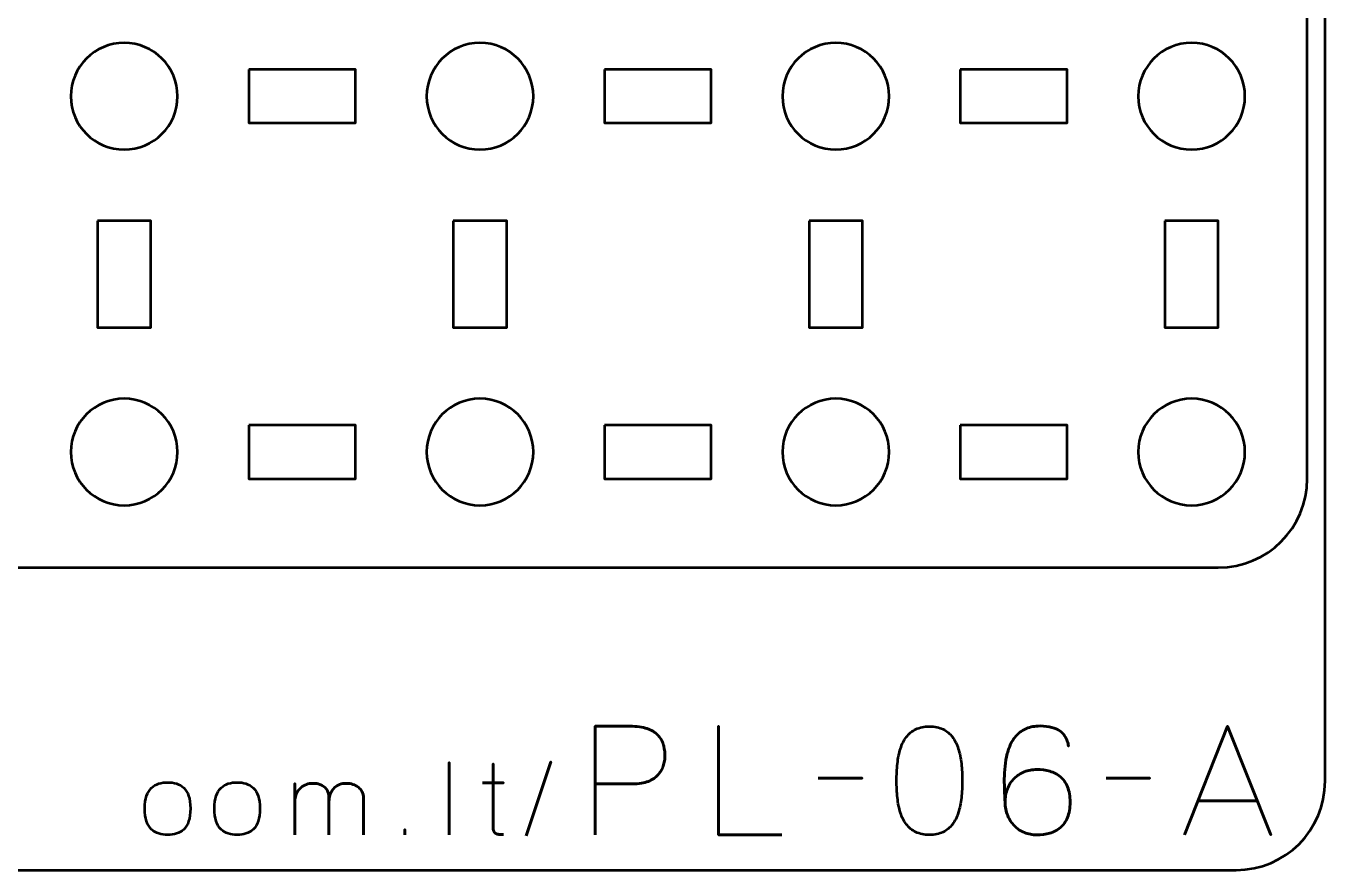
# Model space of a CAD drawing. Header units: centimetres. Extents: x -17.9 to -3.1, y -25.3 to -4.3.
# Drawn here: x -10.4 to -3.1, y -25.35 to -20.61 of the extents above; entities that cross this region are included whole.
import ezdxf

# ---------------------------------------------------------------- set-up
doc = ezdxf.new("R2010")
doc.units = ezdxf.units.CM
doc.header["$MEASUREMENT"] = 0
doc.layers.add('Layer 1', color=7, linetype='Continuous')

msp = doc.modelspace()

# ---------------------------------------------------------------- linework, layer by layer
at = {"layer": 'Layer 1', "color": 22, "lineweight": 53}
msp.add_open_spline([(-17.90003, -24.8499), (-17.90003, -24.8499), (-17.90003, -4.84994), (-17.90003, -4.84994), (-17.90003, -4.84994), (-17.90003, -4.57297), (-17.67694, -4.34998), (-17.39994, -4.34998), (-17.39994, -4.34998), (-17.39994, -4.34998), (-3.60007, -4.34998), (-3.60007, -4.34998), (-3.60007, -4.34998), (-3.32293, -4.34998), (-3.09997, -4.57297), (-3.09997, -4.84994), (-3.09997, -4.84994), (-3.09997, -4.84994), (-3.09997, -24.8499), (-3.09997, -24.8499), (-3.09997, -24.8499), (-3.09997, -25.1269), (-3.32293, -25.34999), (-3.60007, -25.34999), (-3.60007, -25.34999), (-3.60007, -25.34999), (-17.39994, -25.34999), (-17.39994, -25.34999), (-17.39994, -25.34999), (-17.67694, -25.34999), (-17.90003, -25.1269), (-17.90003, -24.8499)], degree=3, knots=[0, 0, 0, 0, 0.125, 0.125, 0.125, 0.125, 0.25, 0.25, 0.25, 0.25, 0.375, 0.375, 0.375, 0.375, 0.5, 0.5, 0.5, 0.5, 0.625, 0.625, 0.625, 0.625, 0.75, 0.75, 0.75, 0.75, 0.875, 0.875, 0.875, 0.875, 1, 1, 1, 1], dxfattribs=at)
at = {"layer": 'Layer 1', "color": 2, "lineweight": 53}
msp.add_open_spline([(-13.99992, -16.34999), (-13.99992, -16.34999), (-3.69995, -16.34999), (-3.69995, -16.34999), (-3.69995, -16.34999), (-3.42296, -16.34999), (-3.2, -16.57308), (-3.2, -16.85008), (-3.2, -16.85008), (-3.2, -16.85008), (-3.2, -23.15005), (-3.2, -23.15005), (-3.2, -23.15005), (-3.2, -23.42702), (-3.42296, -23.65001), (-3.69995, -23.65001), (-3.69995, -23.65001), (-3.69995, -23.65001), (-13.99992, -23.65001), (-13.99992, -23.65001), (-13.99992, -23.65001), (-14.27692, -23.65001), (-14.50002, -23.42702), (-14.50002, -23.15005), (-14.50002, -23.15005), (-14.50002, -23.15005), (-14.50002, -16.85008), (-14.50002, -16.85008), (-14.50002, -16.85008), (-14.50002, -16.57308), (-14.27692, -16.34999), (-13.99992, -16.34999)], degree=3, knots=[0, 0, 0, 0, 0.125, 0.125, 0.125, 0.125, 0.25, 0.25, 0.25, 0.25, 0.375, 0.375, 0.375, 0.375, 0.5, 0.5, 0.5, 0.5, 0.625, 0.625, 0.625, 0.625, 0.75, 0.75, 0.75, 0.75, 0.875, 0.875, 0.875, 0.875, 1, 1, 1, 1], dxfattribs=at)
at = {"layer": 'Layer 1', "lineweight": 53}
for points in [[(-9.54999, -21.00001), (-9.54999, -21.16568), (-9.68433, -21.30001), (-9.84999, -21.30001), (-9.84999, -21.30001), (-10.01562, -21.30001), (-10.15, -21.16568), (-10.15, -21.00001), (-10.15, -21.00001), (-10.15, -20.83438), (-10.01562, -20.70001), (-9.84999, -20.70001), (-9.84999, -20.70001), (-9.68433, -20.70001), (-9.54999, -20.83438), (-9.54999, -21.00001)], [(-7.55002, -21.00001), (-7.55002, -21.16568), (-7.68426, -21.30001), (-7.85003, -21.30001), (-7.85003, -21.30001), (-8.01569, -21.30001), (-8.15003, -21.16568), (-8.15003, -21.00001), (-8.15003, -21.00001), (-8.15003, -20.83438), (-8.01569, -20.70001), (-7.85003, -20.70001), (-7.85003, -20.70001), (-7.68426, -20.70001), (-7.55002, -20.83438), (-7.55002, -21.00001)], [(-5.54995, -21.00001), (-5.54995, -21.16568), (-5.68432, -21.30001), (-5.84995, -21.30001), (-5.84995, -21.30001), (-6.01572, -21.30001), (-6.14995, -21.16568), (-6.14995, -21.00001), (-6.14995, -21.00001), (-6.14995, -20.83438), (-6.01572, -20.70001), (-5.84995, -20.70001), (-5.84995, -20.70001), (-5.68432, -20.70001), (-5.54995, -20.83438), (-5.54995, -21.00001)], [(-3.55003, -21.00001), (-3.55003, -21.16568), (-3.68436, -21.30001), (-3.84998, -21.30001), (-3.84998, -21.30001), (-4.01565, -21.30001), (-4.14999, -21.16568), (-4.14999, -21.00001), (-4.14999, -21.00001), (-4.14999, -20.83438), (-4.01565, -20.70001), (-3.84998, -20.70001), (-3.84998, -20.70001), (-3.68436, -20.70001), (-3.55003, -20.83438), (-3.55003, -21.00001)], [(-9.14994, -20.84994), (-9.14994, -20.84994), (-8.54994, -20.84994), (-8.54994, -20.84994), (-8.54994, -20.84994), (-8.54994, -20.84994), (-8.54994, -21.14994), (-8.54994, -21.14994), (-8.54994, -21.14994), (-8.54994, -21.14994), (-9.14994, -21.14994), (-9.14994, -21.14994), (-9.14994, -21.14994), (-9.14994, -21.14994), (-9.14994, -20.84994), (-9.14994, -20.84994)], [(-7.14997, -20.84994), (-7.14997, -20.84994), (-6.54997, -20.84994), (-6.54997, -20.84994), (-6.54997, -20.84994), (-6.54997, -20.84994), (-6.54997, -21.14994), (-6.54997, -21.14994), (-6.54997, -21.14994), (-6.54997, -21.14994), (-7.14997, -21.14994), (-7.14997, -21.14994), (-7.14997, -21.14994), (-7.14997, -21.14994), (-7.14997, -20.84994), (-7.14997, -20.84994)], [(-5.15004, -20.84994), (-5.15004, -20.84994), (-4.55004, -20.84994), (-4.55004, -20.84994), (-4.55004, -20.84994), (-4.55004, -20.84994), (-4.55004, -21.14994), (-4.55004, -21.14994), (-4.55004, -21.14994), (-4.55004, -21.14994), (-5.15004, -21.14994), (-5.15004, -21.14994), (-5.15004, -21.14994), (-5.15004, -21.14994), (-5.15004, -20.84994), (-5.15004, -20.84994)], [(-10.00007, -21.70006), (-10.00007, -21.70006), (-9.70006, -21.70006), (-9.70006, -21.70006), (-9.70006, -21.70006), (-9.70006, -21.70006), (-9.70006, -22.30007), (-9.70006, -22.30007), (-9.70006, -22.30007), (-9.70006, -22.30007), (-10.00007, -22.30007), (-10.00007, -22.30007), (-10.00007, -22.30007), (-10.00007, -22.30007), (-10.00007, -21.70006), (-10.00007, -21.70006)], [(-7.99996, -21.70006), (-7.99996, -21.70006), (-7.69995, -21.70006), (-7.69995, -21.70006), (-7.69995, -21.70006), (-7.69995, -21.70006), (-7.69995, -22.30007), (-7.69995, -22.30007), (-7.69995, -22.30007), (-7.69995, -22.30007), (-7.99996, -22.30007), (-7.99996, -22.30007), (-7.99996, -22.30007), (-7.99996, -22.30007), (-7.99996, -21.70006), (-7.99996, -21.70006)], [(-6.00002, -21.70006), (-6.00002, -21.70006), (-5.70002, -21.70006), (-5.70002, -21.70006), (-5.70002, -21.70006), (-5.70002, -21.70006), (-5.70002, -22.30007), (-5.70002, -22.30007), (-5.70002, -22.30007), (-5.70002, -22.30007), (-6.00002, -22.30007), (-6.00002, -22.30007), (-6.00002, -22.30007), (-6.00002, -22.30007), (-6.00002, -21.70006), (-6.00002, -21.70006)], [(-3.99992, -21.70006), (-3.99992, -21.70006), (-3.69991, -21.70006), (-3.69991, -21.70006), (-3.69991, -21.70006), (-3.69991, -21.70006), (-3.69991, -22.30007), (-3.69991, -22.30007), (-3.69991, -22.30007), (-3.69991, -22.30007), (-3.99992, -22.30007), (-3.99992, -22.30007), (-3.99992, -22.30007), (-3.99992, -22.30007), (-3.99992, -21.70006), (-3.99992, -21.70006)], [(-9.54999, -22.99998), (-9.54999, -23.16575), (-9.68433, -23.29998), (-9.84999, -23.29998), (-9.84999, -23.29998), (-10.01562, -23.29998), (-10.15, -23.16575), (-10.15, -22.99998), (-10.15, -22.99998), (-10.15, -22.83431), (-10.01562, -22.69998), (-9.84999, -22.69998), (-9.84999, -22.69998), (-9.68433, -22.69998), (-9.54999, -22.83431), (-9.54999, -22.99998)], [(-7.55002, -22.99998), (-7.55002, -23.16575), (-7.68426, -23.29998), (-7.85003, -23.29998), (-7.85003, -23.29998), (-8.01569, -23.29998), (-8.15003, -23.16575), (-8.15003, -22.99998), (-8.15003, -22.99998), (-8.15003, -22.83431), (-8.01569, -22.69998), (-7.85003, -22.69998), (-7.85003, -22.69998), (-7.68426, -22.69998), (-7.55002, -22.83431), (-7.55002, -22.99998)], [(-5.54995, -22.99998), (-5.54995, -23.16575), (-5.68432, -23.29998), (-5.84995, -23.29998), (-5.84995, -23.29998), (-6.01572, -23.29998), (-6.14995, -23.16575), (-6.14995, -22.99998), (-6.14995, -22.99998), (-6.14995, -22.83431), (-6.01572, -22.69998), (-5.84995, -22.69998), (-5.84995, -22.69998), (-5.68432, -22.69998), (-5.54995, -22.83431), (-5.54995, -22.99998)], [(-3.55003, -22.99998), (-3.55003, -23.16575), (-3.68436, -23.29998), (-3.84998, -23.29998), (-3.84998, -23.29998), (-4.01565, -23.29998), (-4.14999, -23.16575), (-4.14999, -22.99998), (-4.14999, -22.99998), (-4.14999, -22.83431), (-4.01565, -22.69998), (-3.84998, -22.69998), (-3.84998, -22.69998), (-3.68436, -22.69998), (-3.55003, -22.83431), (-3.55003, -22.99998)], [(-9.14994, -22.85005), (-9.14994, -22.85005), (-8.54994, -22.85005), (-8.54994, -22.85005), (-8.54994, -22.85005), (-8.54994, -22.85005), (-8.54994, -23.15005), (-8.54994, -23.15005), (-8.54994, -23.15005), (-8.54994, -23.15005), (-9.14994, -23.15005), (-9.14994, -23.15005), (-9.14994, -23.15005), (-9.14994, -23.15005), (-9.14994, -22.85005), (-9.14994, -22.85005)], [(-7.14997, -22.85005), (-7.14997, -22.85005), (-6.54997, -22.85005), (-6.54997, -22.85005), (-6.54997, -22.85005), (-6.54997, -22.85005), (-6.54997, -23.15005), (-6.54997, -23.15005), (-6.54997, -23.15005), (-6.54997, -23.15005), (-7.14997, -23.15005), (-7.14997, -23.15005), (-7.14997, -23.15005), (-7.14997, -23.15005), (-7.14997, -22.85005), (-7.14997, -22.85005)], [(-5.15004, -22.85005), (-5.15004, -22.85005), (-4.55004, -22.85005), (-4.55004, -22.85005), (-4.55004, -22.85005), (-4.55004, -22.85005), (-4.55004, -23.15005), (-4.55004, -23.15005), (-4.55004, -23.15005), (-4.55004, -23.15005), (-5.15004, -23.15005), (-5.15004, -23.15005), (-5.15004, -23.15005), (-5.15004, -23.15005), (-5.15004, -22.85005), (-5.15004, -22.85005)]]:
    msp.add_open_spline(points, degree=3, knots=[0, 0, 0, 0, 0.25, 0.25, 0.25, 0.25, 0.5, 0.5, 0.5, 0.5, 0.75, 0.75, 0.75, 0.75, 1, 1, 1, 1], dxfattribs=at)
at = {"layer": 'Layer 1', "color": 30, "lineweight": 53}
for points, knots in [([(-7.20172, -25.15241), (-7.20172, -25.15241), (-7.20172, -24.54196), (-7.20172, -24.54196), (-7.20172, -24.54196), (-7.20172, -24.54196), (-7.00699, -24.54196), (-7.00699, -24.54196), (-7.00699, -24.54196), (-6.96804, -24.5421), (-6.93601, -24.54648), (-6.91075, -24.55494), (-6.91075, -24.55494), (-6.88563, -24.56327), (-6.86587, -24.57484), (-6.85162, -24.58952), (-6.85162, -24.58952), (-6.83737, -24.60405), (-6.82721, -24.6207), (-6.821, -24.63947), (-6.821, -24.63947), (-6.81493, -24.65824), (-6.8114, -24.67785), (-6.81056, -24.69859), (-6.81056, -24.69859), (-6.80957, -24.71934), (-6.81197, -24.73966), (-6.81761, -24.75941), (-6.81761, -24.75941), (-6.8234, -24.77917), (-6.83314, -24.79709), (-6.84711, -24.81318), (-6.84711, -24.81318), (-6.86093, -24.82926), (-6.8797, -24.84211), (-6.90327, -24.85156), (-6.90327, -24.85156), (-6.92683, -24.86116), (-6.95604, -24.86595), (-6.9909, -24.86624), (-6.9909, -24.86624), (-6.9909, -24.86624), (-7.20172, -24.86624), (-7.20172, -24.86624), (-7.20172, -24.86624), (-7.20172, -24.86624), (-6.9909, -24.86624), (-6.9909, -24.86624), (-6.9909, -24.86624), (-6.95675, -24.86595), (-6.92782, -24.86116), (-6.9044, -24.85156), (-6.9044, -24.85156), (-6.88083, -24.84211), (-6.86206, -24.82926), (-6.84795, -24.81318), (-6.84795, -24.81318), (-6.83398, -24.79709), (-6.82396, -24.77917), (-6.81804, -24.75941), (-6.81804, -24.75941), (-6.81211, -24.73966), (-6.80957, -24.71934), (-6.81056, -24.69859), (-6.81056, -24.69859), (-6.8114, -24.67785), (-6.81493, -24.65824), (-6.82128, -24.63947), (-6.82128, -24.63947), (-6.82749, -24.6207), (-6.83793, -24.60405), (-6.85219, -24.58952), (-6.85219, -24.58952), (-6.86658, -24.57484), (-6.88633, -24.56327), (-6.91145, -24.55494), (-6.91145, -24.55494), (-6.93671, -24.54648), (-6.96846, -24.5421), (-7.00699, -24.54196), (-7.00699, -24.54196), (-7.00699, -24.54196), (-7.20172, -24.54196), (-7.20172, -24.54196), (-7.20172, -24.54196), (-7.20172, -24.54196), (-7.20172, -25.15241), (-7.20172, -25.15241)], [0, 0, 0, 0, 0.0454545, 0.0454545, 0.0454545, 0.0454545, 0.0909091, 0.0909091, 0.0909091, 0.0909091, 0.1363636, 0.1363636, 0.1363636, 0.1363636, 0.1818182, 0.1818182, 0.1818182, 0.1818182, 0.2272727, 0.2272727, 0.2272727, 0.2272727, 0.2727273, 0.2727273, 0.2727273, 0.2727273, 0.3181818, 0.3181818, 0.3181818, 0.3181818, 0.3636364, 0.3636364, 0.3636364, 0.3636364, 0.4090909, 0.4090909, 0.4090909, 0.4090909, 0.4545455, 0.4545455, 0.4545455, 0.4545455, 0.5, 0.5, 0.5, 0.5, 0.5454545, 0.5454545, 0.5454545, 0.5454545, 0.5909091, 0.5909091, 0.5909091, 0.5909091, 0.6363636, 0.6363636, 0.6363636, 0.6363636, 0.6818182, 0.6818182, 0.6818182, 0.6818182, 0.7272727, 0.7272727, 0.7272727, 0.7272727, 0.7727273, 0.7727273, 0.7727273, 0.7727273, 0.8181818, 0.8181818, 0.8181818, 0.8181818, 0.8636364, 0.8636364, 0.8636364, 0.8636364, 0.9090909, 0.9090909, 0.9090909, 0.9090909, 0.9545455, 0.9545455, 0.9545455, 0.9545455, 1, 1, 1, 1]), ([(-6.15269, -25.15241), (-6.15269, -25.15241), (-6.50914, -25.15241), (-6.50914, -25.15241), (-6.50914, -25.15241), (-6.50914, -25.15241), (-6.50914, -24.54196), (-6.50914, -24.54196), (-6.50914, -24.54196), (-6.50914, -24.54196), (-6.50914, -25.15241), (-6.50914, -25.15241), (-6.50914, -25.15241), (-6.50914, -25.15241), (-6.15269, -25.15241), (-6.15269, -25.15241)], [0, 0, 0, 0, 0.25, 0.25, 0.25, 0.25, 0.5, 0.5, 0.5, 0.5, 0.75, 0.75, 0.75, 0.75, 1, 1, 1, 1]), ([(-5.3238, -25.15241), (-5.29416, -25.15227), (-5.26862, -25.14705), (-5.24731, -25.13689), (-5.24731, -25.13689), (-5.22615, -25.12673), (-5.20851, -25.11219), (-5.1944, -25.09371), (-5.1944, -25.09371), (-5.18043, -25.07508), (-5.16942, -25.05307), (-5.16123, -25.02767), (-5.16123, -25.02767), (-5.15319, -25.00227), (-5.14741, -24.97447), (-5.14416, -24.94399), (-5.14416, -24.94399), (-5.14077, -24.91351), (-5.13908, -24.88148), (-5.13922, -24.84761), (-5.13922, -24.84761), (-5.13908, -24.81388), (-5.14077, -24.78185), (-5.14416, -24.75151), (-5.14416, -24.75151), (-5.14741, -24.72117), (-5.15319, -24.69323), (-5.16123, -24.66783), (-5.16123, -24.66783), (-5.16942, -24.64257), (-5.18043, -24.62056), (-5.1944, -24.60179), (-5.1944, -24.60179), (-5.20851, -24.58317), (-5.22615, -24.56863), (-5.24731, -24.55847), (-5.24731, -24.55847), (-5.26862, -24.54817), (-5.29416, -24.54295), (-5.3238, -24.54281), (-5.3238, -24.54281), (-5.35343, -24.54295), (-5.37897, -24.54817), (-5.40028, -24.55847), (-5.40028, -24.55847), (-5.42144, -24.56863), (-5.43908, -24.58317), (-5.45319, -24.60179), (-5.45319, -24.60179), (-5.46717, -24.62056), (-5.47817, -24.64257), (-5.48636, -24.66783), (-5.48636, -24.66783), (-5.4944, -24.69323), (-5.50019, -24.72117), (-5.50343, -24.75151), (-5.50343, -24.75151), (-5.50682, -24.78185), (-5.50851, -24.81388), (-5.50837, -24.84761), (-5.50837, -24.84761), (-5.50851, -24.88148), (-5.50682, -24.91351), (-5.50343, -24.94399), (-5.50343, -24.94399), (-5.50019, -24.97447), (-5.4944, -25.00227), (-5.48636, -25.02767), (-5.48636, -25.02767), (-5.47817, -25.05307), (-5.46717, -25.07508), (-5.45319, -25.09371), (-5.45319, -25.09371), (-5.43908, -25.11219), (-5.42144, -25.12673), (-5.40028, -25.13689), (-5.40028, -25.13689), (-5.37897, -25.14705), (-5.35343, -25.15227), (-5.3238, -25.15241)], [0, 0, 0, 0, 0.05, 0.05, 0.05, 0.05, 0.1, 0.1, 0.1, 0.1, 0.15, 0.15, 0.15, 0.15, 0.2, 0.2, 0.2, 0.2, 0.25, 0.25, 0.25, 0.25, 0.3, 0.3, 0.3, 0.3, 0.35, 0.35, 0.35, 0.35, 0.4, 0.4, 0.4, 0.4, 0.45, 0.45, 0.45, 0.45, 0.5, 0.5, 0.5, 0.5, 0.55, 0.55, 0.55, 0.55, 0.6, 0.6, 0.6, 0.6, 0.65, 0.65, 0.65, 0.65, 0.7, 0.7, 0.7, 0.7, 0.75, 0.75, 0.75, 0.75, 0.8, 0.8, 0.8, 0.8, 0.85, 0.85, 0.85, 0.85, 0.9, 0.9, 0.9, 0.9, 0.95, 0.95, 0.95, 0.95, 1, 1, 1, 1]), ([(-5.3238, -25.15241), (-5.29416, -25.15227), (-5.26862, -25.14705), (-5.24731, -25.13689), (-5.24731, -25.13689), (-5.22615, -25.12673), (-5.20851, -25.11219), (-5.1944, -25.09371), (-5.1944, -25.09371), (-5.18043, -25.07508), (-5.16942, -25.05307), (-5.16123, -25.02767), (-5.16123, -25.02767), (-5.15319, -25.00227), (-5.14741, -24.97447), (-5.14416, -24.94399), (-5.14416, -24.94399), (-5.14077, -24.91351), (-5.13908, -24.88148), (-5.13922, -24.84761), (-5.13922, -24.84761), (-5.13908, -24.81388), (-5.14077, -24.78185), (-5.14416, -24.75151), (-5.14416, -24.75151), (-5.14741, -24.72117), (-5.15319, -24.69323), (-5.16123, -24.66783), (-5.16123, -24.66783), (-5.16942, -24.64257), (-5.18043, -24.62056), (-5.1944, -24.60179), (-5.1944, -24.60179), (-5.20851, -24.58317), (-5.22615, -24.56863), (-5.24731, -24.55847), (-5.24731, -24.55847), (-5.26862, -24.54817), (-5.29416, -24.54295), (-5.3238, -24.54281), (-5.3238, -24.54281), (-5.35343, -24.54295), (-5.37897, -24.54817), (-5.40028, -24.55847), (-5.40028, -24.55847), (-5.42144, -24.56863), (-5.43908, -24.58317), (-5.45319, -24.60179), (-5.45319, -24.60179), (-5.46717, -24.62056), (-5.47817, -24.64257), (-5.48636, -24.66783), (-5.48636, -24.66783), (-5.4944, -24.69323), (-5.50019, -24.72117), (-5.50343, -24.75151), (-5.50343, -24.75151), (-5.50682, -24.78185), (-5.50851, -24.81388), (-5.50837, -24.84761), (-5.50837, -24.84761), (-5.50851, -24.88148), (-5.50682, -24.91351), (-5.50343, -24.94399), (-5.50343, -24.94399), (-5.50019, -24.97447), (-5.4944, -25.00227), (-5.48636, -25.02767), (-5.48636, -25.02767), (-5.47817, -25.05307), (-5.46717, -25.07508), (-5.45319, -25.09371), (-5.45319, -25.09371), (-5.43908, -25.11219), (-5.42144, -25.12673), (-5.40028, -25.13689), (-5.40028, -25.13689), (-5.37897, -25.14705), (-5.35343, -25.15227), (-5.3238, -25.15241)], [0, 0, 0, 0, 0.05, 0.05, 0.05, 0.05, 0.1, 0.1, 0.1, 0.1, 0.15, 0.15, 0.15, 0.15, 0.2, 0.2, 0.2, 0.2, 0.25, 0.25, 0.25, 0.25, 0.3, 0.3, 0.3, 0.3, 0.35, 0.35, 0.35, 0.35, 0.4, 0.4, 0.4, 0.4, 0.45, 0.45, 0.45, 0.45, 0.5, 0.5, 0.5, 0.5, 0.55, 0.55, 0.55, 0.55, 0.6, 0.6, 0.6, 0.6, 0.65, 0.65, 0.65, 0.65, 0.7, 0.7, 0.7, 0.7, 0.75, 0.75, 0.75, 0.75, 0.8, 0.8, 0.8, 0.8, 0.85, 0.85, 0.85, 0.85, 0.9, 0.9, 0.9, 0.9, 0.95, 0.95, 0.95, 0.95, 1, 1, 1, 1]), ([(-4.89877, -24.96868), (-4.89863, -24.94102), (-4.89411, -24.91605), (-4.88508, -24.89347), (-4.88508, -24.89347), (-4.87619, -24.87103), (-4.86363, -24.8517), (-4.8474, -24.83547), (-4.8474, -24.83547), (-4.83131, -24.81939), (-4.81226, -24.80697), (-4.79053, -24.79822), (-4.79053, -24.79822), (-4.7688, -24.78947), (-4.74495, -24.7851), (-4.71927, -24.78496), (-4.71927, -24.78496), (-4.69345, -24.78481), (-4.66932, -24.78806), (-4.64688, -24.79455), (-4.64688, -24.79455), (-4.62445, -24.8009), (-4.60483, -24.81134), (-4.58776, -24.82574), (-4.58776, -24.82574), (-4.57068, -24.83999), (-4.55728, -24.8589), (-4.54768, -24.88246), (-4.54768, -24.88246), (-4.53808, -24.90603), (-4.53315, -24.93467), (-4.533, -24.96868), (-4.533, -24.96868), (-4.53315, -25.00269), (-4.53808, -25.03134), (-4.54768, -25.0549), (-4.54768, -25.0549), (-4.55728, -25.07847), (-4.57068, -25.09738), (-4.58776, -25.11163), (-4.58776, -25.11163), (-4.60483, -25.12602), (-4.62445, -25.13646), (-4.64688, -25.14281), (-4.64688, -25.14281), (-4.66932, -25.14931), (-4.69345, -25.15255), (-4.71927, -25.15241), (-4.71927, -25.15241), (-4.74495, -25.15227), (-4.76852, -25.14789), (-4.79011, -25.13915), (-4.79011, -25.13915), (-4.81156, -25.1304), (-4.83019, -25.11798), (-4.84613, -25.10175), (-4.84613, -25.10175), (-4.86208, -25.08566), (-4.87464, -25.06633), (-4.88367, -25.04375), (-4.88367, -25.04375), (-4.89284, -25.02132), (-4.89778, -24.99634), (-4.89877, -24.96868), (-4.89877, -24.96868), (-4.89933, -24.95471), (-4.90004, -24.93806), (-4.90102, -24.91873), (-4.90102, -24.91873), (-4.90201, -24.89926), (-4.90258, -24.87809), (-4.90272, -24.85537), (-4.90272, -24.85537), (-4.90286, -24.83251), (-4.90215, -24.80894), (-4.90032, -24.78481), (-4.90032, -24.78481), (-4.89863, -24.76054), (-4.89524, -24.7367), (-4.8903, -24.71313), (-4.8903, -24.71313), (-4.88536, -24.6897), (-4.8783, -24.66755), (-4.86899, -24.64681), (-4.86899, -24.64681), (-4.85968, -24.62606), (-4.84768, -24.60772), (-4.83287, -24.59177), (-4.83287, -24.59177), (-4.81791, -24.57583), (-4.79971, -24.56327), (-4.77812, -24.5541), (-4.77812, -24.5541), (-4.75653, -24.54507), (-4.73098, -24.54041), (-4.70149, -24.54027), (-4.70149, -24.54027), (-4.67581, -24.54041), (-4.65408, -24.54295), (-4.63602, -24.54789), (-4.63602, -24.54789), (-4.61795, -24.55283), (-4.60314, -24.55946), (-4.59128, -24.56764), (-4.59128, -24.56764), (-4.57957, -24.57597), (-4.57026, -24.585), (-4.56348, -24.59502), (-4.56348, -24.59502), (-4.55671, -24.6049), (-4.55163, -24.61492), (-4.54853, -24.62493), (-4.54853, -24.62493), (-4.54528, -24.63495), (-4.54316, -24.64427), (-4.54232, -24.65287), (-4.54232, -24.65287), (-4.54316, -24.64427), (-4.54528, -24.63495), (-4.54853, -24.62493), (-4.54853, -24.62493), (-4.55163, -24.61492), (-4.55671, -24.6049), (-4.56348, -24.59502), (-4.56348, -24.59502), (-4.57026, -24.585), (-4.57957, -24.57597), (-4.59128, -24.56764), (-4.59128, -24.56764), (-4.60314, -24.55946), (-4.61795, -24.55283), (-4.63602, -24.54789), (-4.63602, -24.54789), (-4.65408, -24.54295), (-4.67581, -24.54041), (-4.70149, -24.54027), (-4.70149, -24.54027), (-4.73098, -24.54041), (-4.75653, -24.54507), (-4.77812, -24.5541), (-4.77812, -24.5541), (-4.79971, -24.56327), (-4.81791, -24.57583), (-4.83287, -24.59177), (-4.83287, -24.59177), (-4.84768, -24.60772), (-4.85968, -24.62606), (-4.86899, -24.64681), (-4.86899, -24.64681), (-4.8783, -24.66755), (-4.88536, -24.6897), (-4.8903, -24.71313), (-4.8903, -24.71313), (-4.89524, -24.7367), (-4.89863, -24.76054), (-4.90032, -24.78481), (-4.90032, -24.78481), (-4.90215, -24.80894), (-4.90286, -24.83251), (-4.90272, -24.85537), (-4.90272, -24.85537), (-4.90258, -24.87809), (-4.90201, -24.89926), (-4.90102, -24.91873), (-4.90102, -24.91873), (-4.90004, -24.93806), (-4.89933, -24.95471), (-4.89877, -24.96868), (-4.89877, -24.96868), (-4.89778, -24.99634), (-4.89284, -25.02132), (-4.88367, -25.04375), (-4.88367, -25.04375), (-4.87464, -25.06633), (-4.86208, -25.08566), (-4.84613, -25.10175), (-4.84613, -25.10175), (-4.83019, -25.11798), (-4.81156, -25.1304), (-4.79011, -25.13915), (-4.79011, -25.13915), (-4.76852, -25.14789), (-4.74495, -25.15227), (-4.71927, -25.15241), (-4.71927, -25.15241), (-4.69345, -25.15255), (-4.66932, -25.14931), (-4.64688, -25.14281), (-4.64688, -25.14281), (-4.62445, -25.13646), (-4.60483, -25.12602), (-4.58776, -25.11163), (-4.58776, -25.11163), (-4.57068, -25.09738), (-4.55728, -25.07847), (-4.54768, -25.0549), (-4.54768, -25.0549), (-4.53808, -25.03134), (-4.53315, -25.00269), (-4.533, -24.96868), (-4.533, -24.96868), (-4.53315, -24.93467), (-4.53808, -24.90603), (-4.54768, -24.88246), (-4.54768, -24.88246), (-4.55728, -24.8589), (-4.57068, -24.83999), (-4.58776, -24.82574), (-4.58776, -24.82574), (-4.60483, -24.81134), (-4.62445, -24.8009), (-4.64688, -24.79455), (-4.64688, -24.79455), (-4.66932, -24.78806), (-4.69345, -24.78481), (-4.71927, -24.78496), (-4.71927, -24.78496), (-4.74495, -24.7851), (-4.7688, -24.78947), (-4.79053, -24.79822), (-4.79053, -24.79822), (-4.81226, -24.80697), (-4.83131, -24.81939), (-4.8474, -24.83547), (-4.8474, -24.83547), (-4.86363, -24.8517), (-4.87619, -24.87103), (-4.88508, -24.89347), (-4.88508, -24.89347), (-4.89411, -24.91605), (-4.89863, -24.94102), (-4.89877, -24.96868)], [0, 0, 0, 0, 0.0172414, 0.0172414, 0.0172414, 0.0172414, 0.0344828, 0.0344828, 0.0344828, 0.0344828, 0.0517241, 0.0517241, 0.0517241, 0.0517241, 0.0689655, 0.0689655, 0.0689655, 0.0689655, 0.0862069, 0.0862069, 0.0862069, 0.0862069, 0.1034483, 0.1034483, 0.1034483, 0.1034483, 0.1206897, 0.1206897, 0.1206897, 0.1206897, 0.137931, 0.137931, 0.137931, 0.137931, 0.1551724, 0.1551724, 0.1551724, 0.1551724, 0.1724138, 0.1724138, 0.1724138, 0.1724138, 0.1896552, 0.1896552, 0.1896552, 0.1896552, 0.2068966, 0.2068966, 0.2068966, 0.2068966, 0.2241379, 0.2241379, 0.2241379, 0.2241379, 0.2413793, 0.2413793, 0.2413793, 0.2413793, 0.2586207, 0.2586207, 0.2586207, 0.2586207, 0.2758621, 0.2758621, 0.2758621, 0.2758621, 0.2931034, 0.2931034, 0.2931034, 0.2931034, 0.3103448, 0.3103448, 0.3103448, 0.3103448, 0.3275862, 0.3275862, 0.3275862, 0.3275862, 0.3448276, 0.3448276, 0.3448276, 0.3448276, 0.362069, 0.362069, 0.362069, 0.362069, 0.3793103, 0.3793103, 0.3793103, 0.3793103, 0.3965517, 0.3965517, 0.3965517, 0.3965517, 0.4137931, 0.4137931, 0.4137931, 0.4137931, 0.4310345, 0.4310345, 0.4310345, 0.4310345, 0.4482759, 0.4482759, 0.4482759, 0.4482759, 0.4655172, 0.4655172, 0.4655172, 0.4655172, 0.4827586, 0.4827586, 0.4827586, 0.4827586, 0.5, 0.5, 0.5, 0.5, 0.5172414, 0.5172414, 0.5172414, 0.5172414, 0.5344828, 0.5344828, 0.5344828, 0.5344828, 0.5517241, 0.5517241, 0.5517241, 0.5517241, 0.5689655, 0.5689655, 0.5689655, 0.5689655, 0.5862069, 0.5862069, 0.5862069, 0.5862069, 0.6034483, 0.6034483, 0.6034483, 0.6034483, 0.6206897, 0.6206897, 0.6206897, 0.6206897, 0.637931, 0.637931, 0.637931, 0.637931, 0.6551724, 0.6551724, 0.6551724, 0.6551724, 0.6724138, 0.6724138, 0.6724138, 0.6724138, 0.6896552, 0.6896552, 0.6896552, 0.6896552, 0.7068966, 0.7068966, 0.7068966, 0.7068966, 0.7241379, 0.7241379, 0.7241379, 0.7241379, 0.7413793, 0.7413793, 0.7413793, 0.7413793, 0.7586207, 0.7586207, 0.7586207, 0.7586207, 0.7758621, 0.7758621, 0.7758621, 0.7758621, 0.7931034, 0.7931034, 0.7931034, 0.7931034, 0.8103448, 0.8103448, 0.8103448, 0.8103448, 0.8275862, 0.8275862, 0.8275862, 0.8275862, 0.8448276, 0.8448276, 0.8448276, 0.8448276, 0.862069, 0.862069, 0.862069, 0.862069, 0.8793103, 0.8793103, 0.8793103, 0.8793103, 0.8965517, 0.8965517, 0.8965517, 0.8965517, 0.9137931, 0.9137931, 0.9137931, 0.9137931, 0.9310345, 0.9310345, 0.9310345, 0.9310345, 0.9482759, 0.9482759, 0.9482759, 0.9482759, 0.9655172, 0.9655172, 0.9655172, 0.9655172, 0.9827586, 0.9827586, 0.9827586, 0.9827586, 1, 1, 1, 1]), ([(-3.89038, -25.15241), (-3.89038, -25.15241), (-3.64823, -24.54196), (-3.64823, -24.54196), (-3.64823, -24.54196), (-3.64823, -24.54196), (-3.40524, -25.15241), (-3.40524, -25.15241), (-3.40524, -25.15241), (-3.40524, -25.15241), (-3.64823, -24.54196), (-3.64823, -24.54196), (-3.64823, -24.54196), (-3.64823, -24.54196), (-3.89038, -25.15241), (-3.89038, -25.15241)], [0, 0, 0, 0, 0.25, 0.25, 0.25, 0.25, 0.5, 0.5, 0.5, 0.5, 0.75, 0.75, 0.75, 0.75, 1, 1, 1, 1]), ([(-8.02299, -25.15241), (-8.02299, -25.15241), (-8.02299, -24.74545), (-8.02299, -24.74545), (-8.02299, -24.74545), (-8.02299, -24.74545), (-8.02299, -25.15241), (-8.02299, -25.15241)], [0, 0, 0, 0, 0.5, 0.5, 0.5, 0.5, 1, 1, 1, 1]), ([(-7.71819, -25.14959), (-7.72515, -25.15015), (-7.73211, -25.15034), (-7.73889, -25.15015), (-7.73889, -25.15015), (-7.74566, -25.14996), (-7.75178, -25.14893), (-7.75733, -25.14686), (-7.75733, -25.14686), (-7.76288, -25.14488), (-7.7673, -25.14131), (-7.77068, -25.13623), (-7.77068, -25.13623), (-7.77398, -25.13115), (-7.77567, -25.12391), (-7.77576, -25.11459), (-7.77576, -25.11459), (-7.77576, -25.11017), (-7.77576, -25.10265), (-7.77576, -25.09211), (-7.77576, -25.09211), (-7.77576, -25.08148), (-7.77576, -25.06868), (-7.77576, -25.05354), (-7.77576, -25.05354), (-7.77576, -25.03839), (-7.77576, -25.02184), (-7.77576, -25.00387), (-7.77576, -25.00387), (-7.77576, -24.9859), (-7.77576, -24.96737), (-7.77576, -24.94818), (-7.77576, -24.94818), (-7.77576, -24.92899), (-7.77576, -24.91008), (-7.77576, -24.89136), (-7.77576, -24.89136), (-7.77576, -24.87264), (-7.77576, -24.85504), (-7.77576, -24.83849), (-7.77576, -24.83849), (-7.77576, -24.82193), (-7.77576, -24.80725), (-7.77576, -24.79456), (-7.77576, -24.79456), (-7.77576, -24.78176), (-7.77576, -24.77179), (-7.77576, -24.76445), (-7.77576, -24.76445), (-7.77576, -24.75721), (-7.77576, -24.75344), (-7.77576, -24.75335), (-7.77576, -24.75335), (-7.77576, -24.75344), (-7.77576, -24.75721), (-7.77576, -24.76445), (-7.77576, -24.76445), (-7.77576, -24.77179), (-7.77576, -24.78176), (-7.77576, -24.79456), (-7.77576, -24.79456), (-7.77576, -24.80725), (-7.77576, -24.82193), (-7.77576, -24.83849), (-7.77576, -24.83849), (-7.77576, -24.85504), (-7.77576, -24.87264), (-7.77576, -24.89136), (-7.77576, -24.89136), (-7.77576, -24.91008), (-7.77576, -24.92899), (-7.77576, -24.94818), (-7.77576, -24.94818), (-7.77576, -24.96737), (-7.77576, -24.9859), (-7.77576, -25.00387), (-7.77576, -25.00387), (-7.77576, -25.02184), (-7.77576, -25.03839), (-7.77576, -25.05354), (-7.77576, -25.05354), (-7.77576, -25.06868), (-7.77576, -25.08148), (-7.77576, -25.09211), (-7.77576, -25.09211), (-7.77576, -25.10265), (-7.77576, -25.11017), (-7.77576, -25.11459), (-7.77576, -25.11459), (-7.77567, -25.12391), (-7.77398, -25.13115), (-7.77068, -25.13623), (-7.77068, -25.13623), (-7.7673, -25.14131), (-7.76288, -25.14488), (-7.75733, -25.14686), (-7.75733, -25.14686), (-7.75178, -25.14893), (-7.74566, -25.14996), (-7.73889, -25.15015), (-7.73889, -25.15015), (-7.73211, -25.15034), (-7.72515, -25.15015), (-7.71819, -25.14959)], [0, 0, 0, 0, 0.0384615, 0.0384615, 0.0384615, 0.0384615, 0.0769231, 0.0769231, 0.0769231, 0.0769231, 0.1153846, 0.1153846, 0.1153846, 0.1153846, 0.1538462, 0.1538462, 0.1538462, 0.1538462, 0.1923077, 0.1923077, 0.1923077, 0.1923077, 0.2307692, 0.2307692, 0.2307692, 0.2307692, 0.2692308, 0.2692308, 0.2692308, 0.2692308, 0.3076923, 0.3076923, 0.3076923, 0.3076923, 0.3461538, 0.3461538, 0.3461538, 0.3461538, 0.3846154, 0.3846154, 0.3846154, 0.3846154, 0.4230769, 0.4230769, 0.4230769, 0.4230769, 0.4615385, 0.4615385, 0.4615385, 0.4615385, 0.5, 0.5, 0.5, 0.5, 0.5384615, 0.5384615, 0.5384615, 0.5384615, 0.5769231, 0.5769231, 0.5769231, 0.5769231, 0.6153846, 0.6153846, 0.6153846, 0.6153846, 0.6538462, 0.6538462, 0.6538462, 0.6538462, 0.6923077, 0.6923077, 0.6923077, 0.6923077, 0.7307692, 0.7307692, 0.7307692, 0.7307692, 0.7692308, 0.7692308, 0.7692308, 0.7692308, 0.8076923, 0.8076923, 0.8076923, 0.8076923, 0.8461538, 0.8461538, 0.8461538, 0.8461538, 0.8846154, 0.8846154, 0.8846154, 0.8846154, 0.9230769, 0.9230769, 0.9230769, 0.9230769, 0.9615385, 0.9615385, 0.9615385, 0.9615385, 1, 1, 1, 1]), ([(-7.59006, -25.15805), (-7.59006, -25.15805), (-7.45177, -24.7415), (-7.45177, -24.7415), (-7.45177, -24.7415), (-7.45177, -24.7415), (-7.59006, -25.15805), (-7.59006, -25.15805)], [0, 0, 0, 0, 0.5, 0.5, 0.5, 0.5, 1, 1, 1, 1]), ([(-9.60568, -25.15241), (-9.5879, -25.1525), (-9.57135, -25.15025), (-9.55592, -25.14545), (-9.55592, -25.14545), (-9.54049, -25.14065), (-9.52685, -25.13265), (-9.51518, -25.12146), (-9.51518, -25.12146), (-9.50342, -25.11027), (-9.4943, -25.09512), (-9.48762, -25.07593), (-9.48762, -25.07593), (-9.48104, -25.05683), (-9.47765, -25.03303), (-9.47755, -25.00453), (-9.47755, -25.00453), (-9.47765, -24.97612), (-9.48104, -24.95241), (-9.48762, -24.93341), (-9.48762, -24.93341), (-9.4943, -24.9144), (-9.50342, -24.89926), (-9.51518, -24.88806), (-9.51518, -24.88806), (-9.52685, -24.87696), (-9.54049, -24.86897), (-9.55592, -24.86417), (-9.55592, -24.86417), (-9.57135, -24.85937), (-9.5879, -24.85711), (-9.60568, -24.85721), (-9.60568, -24.85721), (-9.62327, -24.85711), (-9.63983, -24.85937), (-9.65526, -24.86417), (-9.65526, -24.86417), (-9.67069, -24.86897), (-9.68423, -24.87696), (-9.69599, -24.88806), (-9.69599, -24.88806), (-9.70775, -24.89926), (-9.71697, -24.9144), (-9.72365, -24.93341), (-9.72365, -24.93341), (-9.73033, -24.95241), (-9.73372, -24.97612), (-9.73381, -25.00453), (-9.73381, -25.00453), (-9.73372, -25.03303), (-9.73033, -25.05683), (-9.72365, -25.07593), (-9.72365, -25.07593), (-9.71697, -25.09512), (-9.70775, -25.11027), (-9.69599, -25.12146), (-9.69599, -25.12146), (-9.68423, -25.13265), (-9.67069, -25.14065), (-9.65526, -25.14545), (-9.65526, -25.14545), (-9.63983, -25.15025), (-9.62327, -25.1525), (-9.60568, -25.15241)], [0, 0, 0, 0, 0.0625, 0.0625, 0.0625, 0.0625, 0.125, 0.125, 0.125, 0.125, 0.1875, 0.1875, 0.1875, 0.1875, 0.25, 0.25, 0.25, 0.25, 0.3125, 0.3125, 0.3125, 0.3125, 0.375, 0.375, 0.375, 0.375, 0.4375, 0.4375, 0.4375, 0.4375, 0.5, 0.5, 0.5, 0.5, 0.5625, 0.5625, 0.5625, 0.5625, 0.625, 0.625, 0.625, 0.625, 0.6875, 0.6875, 0.6875, 0.6875, 0.75, 0.75, 0.75, 0.75, 0.8125, 0.8125, 0.8125, 0.8125, 0.875, 0.875, 0.875, 0.875, 0.9375, 0.9375, 0.9375, 0.9375, 1, 1, 1, 1]), ([(-9.60568, -25.15241), (-9.5879, -25.1525), (-9.57135, -25.15025), (-9.55592, -25.14545), (-9.55592, -25.14545), (-9.54049, -25.14065), (-9.52685, -25.13265), (-9.51518, -25.12146), (-9.51518, -25.12146), (-9.50342, -25.11027), (-9.4943, -25.09512), (-9.48762, -25.07593), (-9.48762, -25.07593), (-9.48104, -25.05683), (-9.47765, -25.03303), (-9.47755, -25.00453), (-9.47755, -25.00453), (-9.47765, -24.97612), (-9.48104, -24.95241), (-9.48762, -24.93341), (-9.48762, -24.93341), (-9.4943, -24.9144), (-9.50342, -24.89926), (-9.51518, -24.88806), (-9.51518, -24.88806), (-9.52685, -24.87696), (-9.54049, -24.86897), (-9.55592, -24.86417), (-9.55592, -24.86417), (-9.57135, -24.85937), (-9.5879, -24.85711), (-9.60568, -24.85721), (-9.60568, -24.85721), (-9.62327, -24.85711), (-9.63983, -24.85937), (-9.65526, -24.86417), (-9.65526, -24.86417), (-9.67069, -24.86897), (-9.68423, -24.87696), (-9.69599, -24.88806), (-9.69599, -24.88806), (-9.70775, -24.89926), (-9.71697, -24.9144), (-9.72365, -24.93341), (-9.72365, -24.93341), (-9.73033, -24.95241), (-9.73372, -24.97612), (-9.73381, -25.00453), (-9.73381, -25.00453), (-9.73372, -25.03303), (-9.73033, -25.05683), (-9.72365, -25.07593), (-9.72365, -25.07593), (-9.71697, -25.09512), (-9.70775, -25.11027), (-9.69599, -25.12146), (-9.69599, -25.12146), (-9.68423, -25.13265), (-9.67069, -25.14065), (-9.65526, -25.14545), (-9.65526, -25.14545), (-9.63983, -25.15025), (-9.62327, -25.1525), (-9.60568, -25.15241)], [0, 0, 0, 0, 0.0625, 0.0625, 0.0625, 0.0625, 0.125, 0.125, 0.125, 0.125, 0.1875, 0.1875, 0.1875, 0.1875, 0.25, 0.25, 0.25, 0.25, 0.3125, 0.3125, 0.3125, 0.3125, 0.375, 0.375, 0.375, 0.375, 0.4375, 0.4375, 0.4375, 0.4375, 0.5, 0.5, 0.5, 0.5, 0.5625, 0.5625, 0.5625, 0.5625, 0.625, 0.625, 0.625, 0.625, 0.6875, 0.6875, 0.6875, 0.6875, 0.75, 0.75, 0.75, 0.75, 0.8125, 0.8125, 0.8125, 0.8125, 0.875, 0.875, 0.875, 0.875, 0.9375, 0.9375, 0.9375, 0.9375, 1, 1, 1, 1]), ([(-9.21509, -25.15241), (-9.19731, -25.1525), (-9.18076, -25.15025), (-9.16533, -25.14545), (-9.16533, -25.14545), (-9.1499, -25.14065), (-9.13626, -25.13265), (-9.12459, -25.12146), (-9.12459, -25.12146), (-9.11283, -25.11027), (-9.10371, -25.09512), (-9.09703, -25.07593), (-9.09703, -25.07593), (-9.09045, -25.05683), (-9.08706, -25.03303), (-9.08696, -25.00453), (-9.08696, -25.00453), (-9.08706, -24.97612), (-9.09045, -24.95241), (-9.09703, -24.93341), (-9.09703, -24.93341), (-9.10371, -24.9144), (-9.11283, -24.89926), (-9.12459, -24.88806), (-9.12459, -24.88806), (-9.13626, -24.87696), (-9.1499, -24.86897), (-9.16533, -24.86417), (-9.16533, -24.86417), (-9.18076, -24.85937), (-9.19731, -24.85711), (-9.21509, -24.85721), (-9.21509, -24.85721), (-9.23268, -24.85711), (-9.24924, -24.85937), (-9.26467, -24.86417), (-9.26467, -24.86417), (-9.2801, -24.86897), (-9.29364, -24.87696), (-9.3054, -24.88806), (-9.3054, -24.88806), (-9.31716, -24.89926), (-9.32638, -24.9144), (-9.33306, -24.93341), (-9.33306, -24.93341), (-9.33974, -24.95241), (-9.34313, -24.97612), (-9.34322, -25.00453), (-9.34322, -25.00453), (-9.34313, -25.03303), (-9.33974, -25.05683), (-9.33306, -25.07593), (-9.33306, -25.07593), (-9.32638, -25.09512), (-9.31716, -25.11027), (-9.3054, -25.12146), (-9.3054, -25.12146), (-9.29364, -25.13265), (-9.2801, -25.14065), (-9.26467, -25.14545), (-9.26467, -25.14545), (-9.24924, -25.15025), (-9.23268, -25.1525), (-9.21509, -25.15241)], [0, 0, 0, 0, 0.0625, 0.0625, 0.0625, 0.0625, 0.125, 0.125, 0.125, 0.125, 0.1875, 0.1875, 0.1875, 0.1875, 0.25, 0.25, 0.25, 0.25, 0.3125, 0.3125, 0.3125, 0.3125, 0.375, 0.375, 0.375, 0.375, 0.4375, 0.4375, 0.4375, 0.4375, 0.5, 0.5, 0.5, 0.5, 0.5625, 0.5625, 0.5625, 0.5625, 0.625, 0.625, 0.625, 0.625, 0.6875, 0.6875, 0.6875, 0.6875, 0.75, 0.75, 0.75, 0.75, 0.8125, 0.8125, 0.8125, 0.8125, 0.875, 0.875, 0.875, 0.875, 0.9375, 0.9375, 0.9375, 0.9375, 1, 1, 1, 1]), ([(-9.21509, -25.15241), (-9.19731, -25.1525), (-9.18076, -25.15025), (-9.16533, -25.14545), (-9.16533, -25.14545), (-9.1499, -25.14065), (-9.13626, -25.13265), (-9.12459, -25.12146), (-9.12459, -25.12146), (-9.11283, -25.11027), (-9.10371, -25.09512), (-9.09703, -25.07593), (-9.09703, -25.07593), (-9.09045, -25.05683), (-9.08706, -25.03303), (-9.08696, -25.00453), (-9.08696, -25.00453), (-9.08706, -24.97612), (-9.09045, -24.95241), (-9.09703, -24.93341), (-9.09703, -24.93341), (-9.10371, -24.9144), (-9.11283, -24.89926), (-9.12459, -24.88806), (-9.12459, -24.88806), (-9.13626, -24.87696), (-9.1499, -24.86897), (-9.16533, -24.86417), (-9.16533, -24.86417), (-9.18076, -24.85937), (-9.19731, -24.85711), (-9.21509, -24.85721), (-9.21509, -24.85721), (-9.23268, -24.85711), (-9.24924, -24.85937), (-9.26467, -24.86417), (-9.26467, -24.86417), (-9.2801, -24.86897), (-9.29364, -24.87696), (-9.3054, -24.88806), (-9.3054, -24.88806), (-9.31716, -24.89926), (-9.32638, -24.9144), (-9.33306, -24.93341), (-9.33306, -24.93341), (-9.33974, -24.95241), (-9.34313, -24.97612), (-9.34322, -25.00453), (-9.34322, -25.00453), (-9.34313, -25.03303), (-9.33974, -25.05683), (-9.33306, -25.07593), (-9.33306, -25.07593), (-9.32638, -25.09512), (-9.31716, -25.11027), (-9.3054, -25.12146), (-9.3054, -25.12146), (-9.29364, -25.13265), (-9.2801, -25.14065), (-9.26467, -25.14545), (-9.26467, -25.14545), (-9.24924, -25.15025), (-9.23268, -25.1525), (-9.21509, -25.15241)], [0, 0, 0, 0, 0.0625, 0.0625, 0.0625, 0.0625, 0.125, 0.125, 0.125, 0.125, 0.1875, 0.1875, 0.1875, 0.1875, 0.25, 0.25, 0.25, 0.25, 0.3125, 0.3125, 0.3125, 0.3125, 0.375, 0.375, 0.375, 0.375, 0.4375, 0.4375, 0.4375, 0.4375, 0.5, 0.5, 0.5, 0.5, 0.5625, 0.5625, 0.5625, 0.5625, 0.625, 0.625, 0.625, 0.625, 0.6875, 0.6875, 0.6875, 0.6875, 0.75, 0.75, 0.75, 0.75, 0.8125, 0.8125, 0.8125, 0.8125, 0.875, 0.875, 0.875, 0.875, 0.9375, 0.9375, 0.9375, 0.9375, 1, 1, 1, 1]), ([(-8.6992, -25.15241), (-8.6992, -25.15232), (-8.6992, -25.14959), (-8.6992, -25.14423), (-8.6992, -25.14423), (-8.6992, -25.13896), (-8.6992, -25.13171), (-8.6992, -25.12259), (-8.6992, -25.12259), (-8.6992, -25.11337), (-8.6992, -25.10302), (-8.6992, -25.09136), (-8.6992, -25.09136), (-8.6992, -25.07979), (-8.6992, -25.06765), (-8.6992, -25.05486), (-8.6992, -25.05486), (-8.6992, -25.04216), (-8.6992, -25.02964), (-8.6992, -25.01723), (-8.6992, -25.01723), (-8.6992, -25.00481), (-8.6992, -24.99314), (-8.6992, -24.98242), (-8.6992, -24.98242), (-8.6992, -24.9716), (-8.6992, -24.96238), (-8.6992, -24.95457), (-8.6992, -24.95457), (-8.6992, -24.94686), (-8.6992, -24.94131), (-8.6992, -24.93792), (-8.6992, -24.93792), (-8.6991, -24.93265), (-8.69995, -24.92673), (-8.70155, -24.92024), (-8.70155, -24.92024), (-8.70315, -24.91365), (-8.70588, -24.90707), (-8.70973, -24.90048), (-8.70973, -24.90048), (-8.71359, -24.8938), (-8.71895, -24.88769), (-8.72563, -24.88204), (-8.72563, -24.88204), (-8.7324, -24.8764), (-8.74087, -24.87188), (-8.75103, -24.8684), (-8.75103, -24.8684), (-8.76129, -24.86492), (-8.77351, -24.86304), (-8.78781, -24.86285), (-8.78781, -24.86285), (-8.80211, -24.86285), (-8.81491, -24.86483), (-8.8261, -24.86878), (-8.8261, -24.86878), (-8.83739, -24.87282), (-8.84708, -24.87837), (-8.85536, -24.88543), (-8.85536, -24.88543), (-8.86354, -24.89249), (-8.87041, -24.90058), (-8.87577, -24.90979), (-8.87577, -24.90979), (-8.88113, -24.91892), (-8.88509, -24.92861), (-8.88772, -24.93896), (-8.88772, -24.93896), (-8.89035, -24.94921), (-8.89167, -24.95965), (-8.89167, -24.9701), (-8.89167, -24.9701), (-8.89167, -24.95965), (-8.89035, -24.94921), (-8.88772, -24.93896), (-8.88772, -24.93896), (-8.88509, -24.92861), (-8.88113, -24.91892), (-8.87577, -24.90979), (-8.87577, -24.90979), (-8.87041, -24.90058), (-8.86354, -24.89249), (-8.85536, -24.88543), (-8.85536, -24.88543), (-8.84708, -24.87837), (-8.83739, -24.87282), (-8.8261, -24.86878), (-8.8261, -24.86878), (-8.81491, -24.86483), (-8.80211, -24.86285), (-8.78781, -24.86285), (-8.78781, -24.86285), (-8.77351, -24.86304), (-8.76129, -24.86492), (-8.75103, -24.8684), (-8.75103, -24.8684), (-8.74087, -24.87188), (-8.7324, -24.8764), (-8.72563, -24.88204), (-8.72563, -24.88204), (-8.71895, -24.88769), (-8.71359, -24.8938), (-8.70973, -24.90048), (-8.70973, -24.90048), (-8.70588, -24.90707), (-8.70315, -24.91365), (-8.70155, -24.92024), (-8.70155, -24.92024), (-8.69995, -24.92673), (-8.6991, -24.93265), (-8.6992, -24.93792), (-8.6992, -24.93792), (-8.6992, -24.94131), (-8.6992, -24.94686), (-8.6992, -24.95457), (-8.6992, -24.95457), (-8.6992, -24.96238), (-8.6992, -24.9716), (-8.6992, -24.98242), (-8.6992, -24.98242), (-8.6992, -24.99314), (-8.6992, -25.00481), (-8.6992, -25.01723), (-8.6992, -25.01723), (-8.6992, -25.02964), (-8.6992, -25.04216), (-8.6992, -25.05486), (-8.6992, -25.05486), (-8.6992, -25.06765), (-8.6992, -25.07979), (-8.6992, -25.09136), (-8.6992, -25.09136), (-8.6992, -25.10302), (-8.6992, -25.11337), (-8.6992, -25.12259), (-8.6992, -25.12259), (-8.6992, -25.13171), (-8.6992, -25.13896), (-8.6992, -25.14423), (-8.6992, -25.14423), (-8.6992, -25.14959), (-8.6992, -25.15232), (-8.6992, -25.15241)], [0, 0, 0, 0, 0.0277778, 0.0277778, 0.0277778, 0.0277778, 0.0555556, 0.0555556, 0.0555556, 0.0555556, 0.0833333, 0.0833333, 0.0833333, 0.0833333, 0.1111111, 0.1111111, 0.1111111, 0.1111111, 0.1388889, 0.1388889, 0.1388889, 0.1388889, 0.1666667, 0.1666667, 0.1666667, 0.1666667, 0.1944444, 0.1944444, 0.1944444, 0.1944444, 0.2222222, 0.2222222, 0.2222222, 0.2222222, 0.25, 0.25, 0.25, 0.25, 0.2777778, 0.2777778, 0.2777778, 0.2777778, 0.3055556, 0.3055556, 0.3055556, 0.3055556, 0.3333333, 0.3333333, 0.3333333, 0.3333333, 0.3611111, 0.3611111, 0.3611111, 0.3611111, 0.3888889, 0.3888889, 0.3888889, 0.3888889, 0.4166667, 0.4166667, 0.4166667, 0.4166667, 0.4444444, 0.4444444, 0.4444444, 0.4444444, 0.4722222, 0.4722222, 0.4722222, 0.4722222, 0.5, 0.5, 0.5, 0.5, 0.5277778, 0.5277778, 0.5277778, 0.5277778, 0.5555556, 0.5555556, 0.5555556, 0.5555556, 0.5833333, 0.5833333, 0.5833333, 0.5833333, 0.6111111, 0.6111111, 0.6111111, 0.6111111, 0.6388889, 0.6388889, 0.6388889, 0.6388889, 0.6666667, 0.6666667, 0.6666667, 0.6666667, 0.6944444, 0.6944444, 0.6944444, 0.6944444, 0.7222222, 0.7222222, 0.7222222, 0.7222222, 0.75, 0.75, 0.75, 0.75, 0.7777778, 0.7777778, 0.7777778, 0.7777778, 0.8055556, 0.8055556, 0.8055556, 0.8055556, 0.8333333, 0.8333333, 0.8333333, 0.8333333, 0.8611111, 0.8611111, 0.8611111, 0.8611111, 0.8888889, 0.8888889, 0.8888889, 0.8888889, 0.9166667, 0.9166667, 0.9166667, 0.9166667, 0.9444444, 0.9444444, 0.9444444, 0.9444444, 0.9722222, 0.9722222, 0.9722222, 0.9722222, 1, 1, 1, 1]), ([(-8.89167, -25.15241), (-8.89167, -25.15241), (-8.89167, -24.86285), (-8.89167, -24.86285), (-8.89167, -24.86285), (-8.89167, -24.86285), (-8.89167, -25.15241), (-8.89167, -25.15241)], [0, 0, 0, 0, 0.5, 0.5, 0.5, 0.5, 1, 1, 1, 1]), ([(-8.50503, -25.15241), (-8.50503, -25.15232), (-8.50503, -25.14959), (-8.50503, -25.14423), (-8.50503, -25.14423), (-8.50503, -25.13896), (-8.50503, -25.13171), (-8.50503, -25.12259), (-8.50503, -25.12259), (-8.50503, -25.11337), (-8.50503, -25.10302), (-8.50503, -25.09136), (-8.50503, -25.09136), (-8.50503, -25.07979), (-8.50503, -25.06765), (-8.50503, -25.05486), (-8.50503, -25.05486), (-8.50503, -25.04216), (-8.50503, -25.02964), (-8.50503, -25.01723), (-8.50503, -25.01723), (-8.50503, -25.00481), (-8.50503, -24.99314), (-8.50503, -24.98242), (-8.50503, -24.98242), (-8.50503, -24.9716), (-8.50503, -24.96238), (-8.50503, -24.95457), (-8.50503, -24.95457), (-8.50503, -24.94686), (-8.50503, -24.94131), (-8.50503, -24.93792), (-8.50503, -24.93792), (-8.50503, -24.93265), (-8.50606, -24.92673), (-8.50823, -24.92024), (-8.50823, -24.92024), (-8.5103, -24.91365), (-8.51368, -24.90707), (-8.51839, -24.90048), (-8.51839, -24.90048), (-8.523, -24.8938), (-8.52911, -24.88769), (-8.53664, -24.88204), (-8.53664, -24.88204), (-8.54416, -24.8764), (-8.55329, -24.87188), (-8.56401, -24.8684), (-8.56401, -24.8684), (-8.57474, -24.86492), (-8.58725, -24.86304), (-8.60155, -24.86285), (-8.60155, -24.86285), (-8.61585, -24.86285), (-8.62845, -24.86483), (-8.63927, -24.86878), (-8.63927, -24.86878), (-8.65, -24.87282), (-8.65922, -24.87837), (-8.66693, -24.88543), (-8.66693, -24.88543), (-8.67455, -24.89249), (-8.68066, -24.90058), (-8.68546, -24.90979), (-8.68546, -24.90979), (-8.69026, -24.91892), (-8.69374, -24.92861), (-8.6959, -24.93896), (-8.6959, -24.93896), (-8.69816, -24.94921), (-8.6992, -24.95965), (-8.6992, -24.9701), (-8.6992, -24.9701), (-8.6992, -24.95965), (-8.69816, -24.94921), (-8.6959, -24.93896), (-8.6959, -24.93896), (-8.69374, -24.92861), (-8.69026, -24.91892), (-8.68546, -24.90979), (-8.68546, -24.90979), (-8.68066, -24.90058), (-8.67455, -24.89249), (-8.66693, -24.88543), (-8.66693, -24.88543), (-8.65922, -24.87837), (-8.65, -24.87282), (-8.63927, -24.86878), (-8.63927, -24.86878), (-8.62845, -24.86483), (-8.61585, -24.86285), (-8.60155, -24.86285), (-8.60155, -24.86285), (-8.58725, -24.86304), (-8.57474, -24.86492), (-8.56401, -24.8684), (-8.56401, -24.8684), (-8.55329, -24.87188), (-8.54416, -24.8764), (-8.53664, -24.88204), (-8.53664, -24.88204), (-8.52911, -24.88769), (-8.523, -24.8938), (-8.51839, -24.90048), (-8.51839, -24.90048), (-8.51368, -24.90707), (-8.5103, -24.91365), (-8.50823, -24.92024), (-8.50823, -24.92024), (-8.50606, -24.92673), (-8.50503, -24.93265), (-8.50503, -24.93792), (-8.50503, -24.93792), (-8.50503, -24.94131), (-8.50503, -24.94686), (-8.50503, -24.95457), (-8.50503, -24.95457), (-8.50503, -24.96238), (-8.50503, -24.9716), (-8.50503, -24.98242), (-8.50503, -24.98242), (-8.50503, -24.99314), (-8.50503, -25.00481), (-8.50503, -25.01723), (-8.50503, -25.01723), (-8.50503, -25.02964), (-8.50503, -25.04216), (-8.50503, -25.05486), (-8.50503, -25.05486), (-8.50503, -25.06765), (-8.50503, -25.07979), (-8.50503, -25.09136), (-8.50503, -25.09136), (-8.50503, -25.10302), (-8.50503, -25.11337), (-8.50503, -25.12259), (-8.50503, -25.12259), (-8.50503, -25.13171), (-8.50503, -25.13896), (-8.50503, -25.14423), (-8.50503, -25.14423), (-8.50503, -25.14959), (-8.50503, -25.15232), (-8.50503, -25.15241)], [0, 0, 0, 0, 0.0277778, 0.0277778, 0.0277778, 0.0277778, 0.0555556, 0.0555556, 0.0555556, 0.0555556, 0.0833333, 0.0833333, 0.0833333, 0.0833333, 0.1111111, 0.1111111, 0.1111111, 0.1111111, 0.1388889, 0.1388889, 0.1388889, 0.1388889, 0.1666667, 0.1666667, 0.1666667, 0.1666667, 0.1944444, 0.1944444, 0.1944444, 0.1944444, 0.2222222, 0.2222222, 0.2222222, 0.2222222, 0.25, 0.25, 0.25, 0.25, 0.2777778, 0.2777778, 0.2777778, 0.2777778, 0.3055556, 0.3055556, 0.3055556, 0.3055556, 0.3333333, 0.3333333, 0.3333333, 0.3333333, 0.3611111, 0.3611111, 0.3611111, 0.3611111, 0.3888889, 0.3888889, 0.3888889, 0.3888889, 0.4166667, 0.4166667, 0.4166667, 0.4166667, 0.4444444, 0.4444444, 0.4444444, 0.4444444, 0.4722222, 0.4722222, 0.4722222, 0.4722222, 0.5, 0.5, 0.5, 0.5, 0.5277778, 0.5277778, 0.5277778, 0.5277778, 0.5555556, 0.5555556, 0.5555556, 0.5555556, 0.5833333, 0.5833333, 0.5833333, 0.5833333, 0.6111111, 0.6111111, 0.6111111, 0.6111111, 0.6388889, 0.6388889, 0.6388889, 0.6388889, 0.6666667, 0.6666667, 0.6666667, 0.6666667, 0.6944444, 0.6944444, 0.6944444, 0.6944444, 0.7222222, 0.7222222, 0.7222222, 0.7222222, 0.75, 0.75, 0.75, 0.75, 0.7777778, 0.7777778, 0.7777778, 0.7777778, 0.8055556, 0.8055556, 0.8055556, 0.8055556, 0.8333333, 0.8333333, 0.8333333, 0.8333333, 0.8611111, 0.8611111, 0.8611111, 0.8611111, 0.8888889, 0.8888889, 0.8888889, 0.8888889, 0.9166667, 0.9166667, 0.9166667, 0.9166667, 0.9444444, 0.9444444, 0.9444444, 0.9444444, 0.9722222, 0.9722222, 0.9722222, 0.9722222, 1, 1, 1, 1]), ([(-7.83503, -24.86003), (-7.83503, -24.86003), (-7.71706, -24.86003), (-7.71706, -24.86003), (-7.71706, -24.86003), (-7.71706, -24.86003), (-7.83503, -24.86003), (-7.83503, -24.86003)], [0, 0, 0, 0, 0.5, 0.5, 0.5, 0.5, 1, 1, 1, 1]), ([(-5.94864, -24.83322), (-5.94864, -24.83322), (-5.70226, -24.83322), (-5.70226, -24.83322), (-5.70226, -24.83322), (-5.70226, -24.83322), (-5.94864, -24.83322), (-5.94864, -24.83322)], [0, 0, 0, 0, 0.5, 0.5, 0.5, 0.5, 1, 1, 1, 1]), ([(-4.33065, -24.83322), (-4.33065, -24.83322), (-4.08427, -24.83322), (-4.08427, -24.83322), (-4.08427, -24.83322), (-4.08427, -24.83322), (-4.33065, -24.83322), (-4.33065, -24.83322)], [0, 0, 0, 0, 0.5, 0.5, 0.5, 0.5, 1, 1, 1, 1]), ([(-3.81418, -24.96022), (-3.81418, -24.96022), (-3.48228, -24.96022), (-3.48228, -24.96022), (-3.48228, -24.96022), (-3.48228, -24.96022), (-3.81418, -24.96022), (-3.81418, -24.96022)], [0, 0, 0, 0, 0.5, 0.5, 0.5, 0.5, 1, 1, 1, 1]), ([(-8.27191, -25.15241), (-8.27191, -25.15241), (-8.27191, -25.12137), (-8.27191, -25.12137), (-8.27191, -25.12137), (-8.27191, -25.12137), (-8.27191, -25.15241), (-8.27191, -25.15241)], [0, 0, 0, 0, 0.5, 0.5, 0.5, 0.5, 1, 1, 1, 1])]:
    msp.add_open_spline(points, degree=3, knots=knots, dxfattribs=at)

doc.saveas('drawing.dxf')
